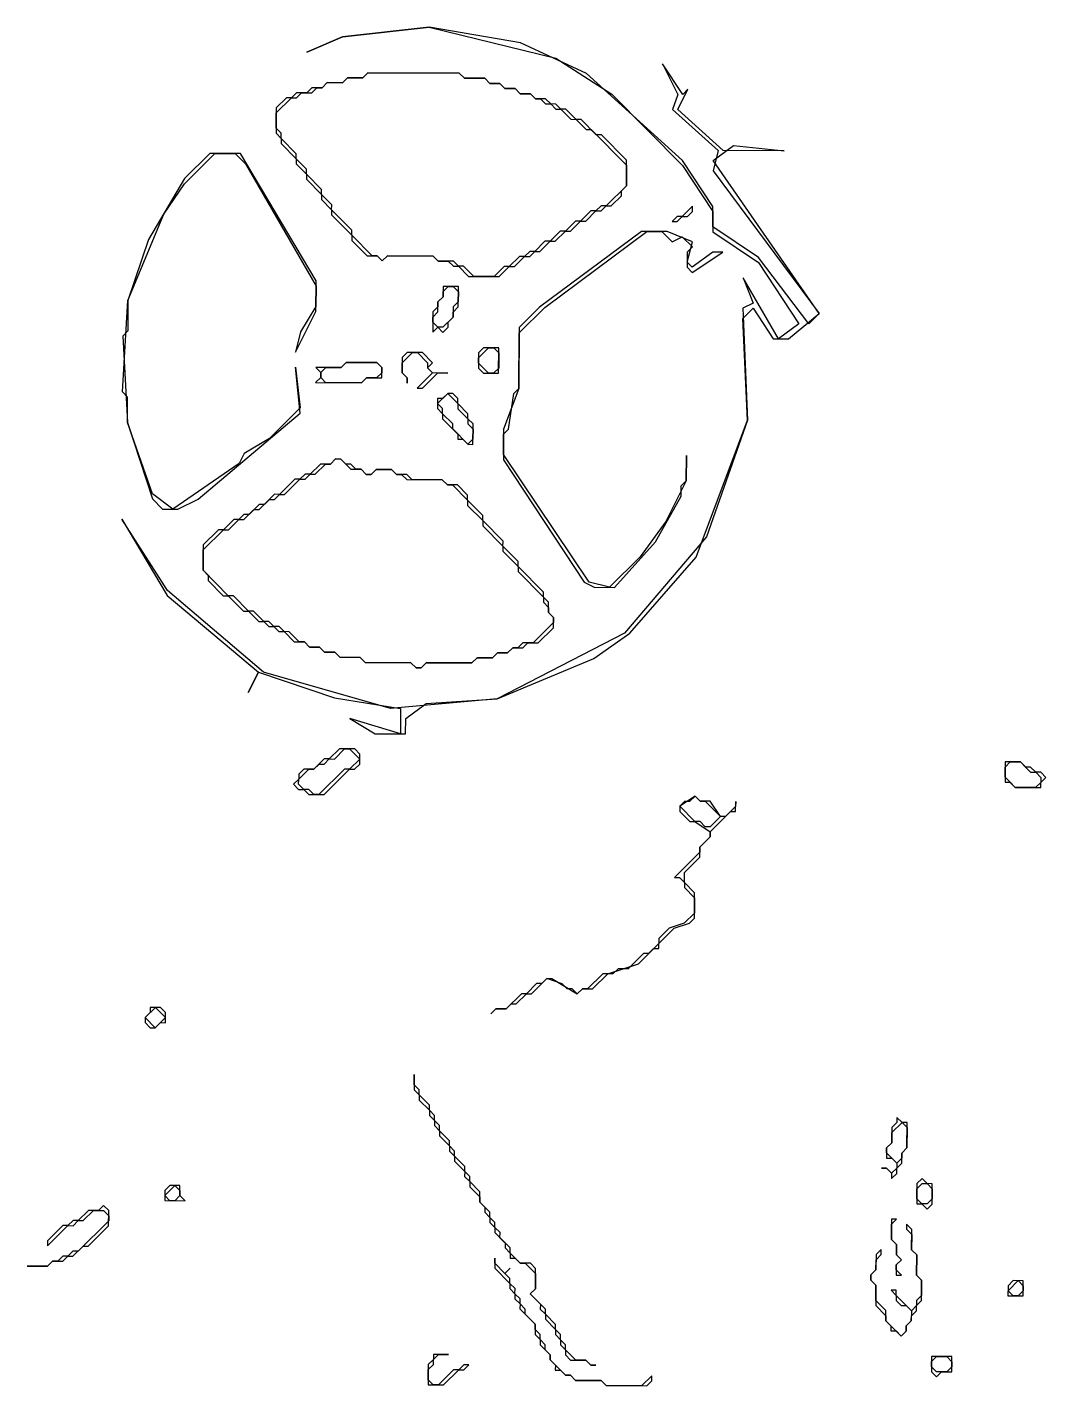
# Model space of a CAD drawing. Header units: inches. Extents: x 0 to 116, y 2 to 63.
# Drawn here: x 0.24 to 12.34, y 2.64 to 18.77 of the extents above; entities that cross this region are included whole.
import ezdxf

# ---------------------------------------------------------------- set-up
doc = ezdxf.new("R2010")
doc.units = ezdxf.units.IN

msp = doc.modelspace()

# ---------------------------------------------------------------- linework, layer by layer
for points in [[(7.78923, 18.33888), (7.96884, 17.97569), (7.90765, 17.79476), (8.44914, 17.30919), (8.38769, 17.06786), (9.6487, 15.37114), (9.52737, 15.25087), (8.9268, 16.03869), (8.38479, 16.40346), (8.38584, 16.64506), (8.02582, 17.19024), (6.88271, 18.22203), (6.0991, 18.58786), (5.0127, 18.7738), (3.98538, 18.65748), (3.56179, 18.47813), (3.98538, 18.65748), (5.0127, 18.7738), (6.5211, 18.40481), (7.18365, 17.97912), (8.02555, 17.12984), (8.38558, 16.58466), (8.38452, 16.34306), (8.92654, 15.97829), (9.40657, 15.25139), (9.16418, 15.07125), (8.74455, 15.79789), (8.86403, 15.49536), (8.74297, 15.43549), (8.79757, 14.10644), (8.30831, 12.71936), (7.33691, 11.57599), (5.8235, 10.79738), (4.55459, 10.68212), (3.04645, 11.1115), (1.90307, 12.0829), (1.36317, 12.93087), (1.90281, 12.0225), (2.98605, 11.11177), (2.86419, 10.8707), (2.98605, 11.11177), (3.89072, 10.80582), (4.67539, 10.68159), (4.67407, 10.3796), (4.07086, 10.56343), (4.37207, 10.38091), (4.73447, 10.37933), (4.73526, 10.56053), (4.97765, 10.74067), (5.8235, 10.79738), (6.9732, 11.27557), (7.39731, 11.57573), (8.18646, 12.47829), (8.79757, 14.10644), (8.74244, 15.31469), (8.86377, 15.43496), (9.10378, 15.07151), (9.28498, 15.07072), (9.6487, 15.37114), (8.38821, 17.18865), (8.6306, 17.3688), (9.23433, 17.30576), (8.50954, 17.30893), (7.96805, 17.79449), (8.08991, 18.03556), (8.02924, 17.97543)], [(7.78923, 18.33888), (7.96884, 17.97569), (7.90765, 17.79476), (8.44914, 17.30919), (8.38769, 17.06786), (9.6487, 15.37114), (9.52737, 15.25087), (8.9268, 16.03869), (8.38479, 16.40346), (8.38584, 16.64506), (8.02582, 17.19024), (6.88271, 18.22203), (6.0991, 18.58786), (5.0127, 18.7738), (3.98538, 18.65748), (3.56179, 18.47813), (3.98538, 18.65748), (5.0127, 18.7738), (6.5211, 18.40481), (7.18365, 17.97912), (8.02555, 17.12984), (8.38558, 16.58466), (8.38452, 16.34306), (8.92654, 15.97829), (9.40657, 15.25139), (9.16418, 15.07125), (8.74455, 15.79789), (8.86403, 15.49536), (8.74297, 15.43549), (8.79757, 14.10644), (8.30831, 12.71936), (7.33691, 11.57599), (5.8235, 10.79738), (4.55459, 10.68212), (3.04645, 11.1115), (1.90307, 12.0829), (1.36317, 12.93087), (1.90281, 12.0225), (2.98605, 11.11177), (2.86419, 10.8707), (2.98605, 11.11177), (3.89072, 10.80582), (4.67539, 10.68159), (4.67407, 10.3796), (4.07086, 10.56343), (4.37207, 10.38091), (4.73447, 10.37933), (4.73526, 10.56053), (4.97765, 10.74067), (5.8235, 10.79738), (6.9732, 11.27557), (7.39731, 11.57573), (8.18646, 12.47829), (8.79757, 14.10644), (8.74244, 15.31469), (8.86377, 15.43496), (9.10378, 15.07151), (9.28498, 15.07072), (9.6487, 15.37114), (8.38821, 17.18865), (8.6306, 17.3688), (9.23433, 17.30576), (8.50954, 17.30893), (7.96805, 17.79449), (8.08991, 18.03556), (8.02924, 17.97543)], [(3.1965, 17.81531), (3.19518, 17.51332), (3.25532, 17.45265), (3.25505, 17.39225), (3.43546, 17.21027), (3.4352, 17.14987), (3.55547, 17.02854), (3.55521, 16.96814), (3.73561, 16.78615), (3.73535, 16.72575), (3.85562, 16.60443), (3.85536, 16.54403), (4.0959, 16.30138), (4.09564, 16.24098), (4.27605, 16.05899), (4.39684, 16.05846), (4.45698, 15.9978), (4.51764, 16.05793), (5.06124, 16.05556), (5.12137, 15.9949), (5.24217, 15.99437), (5.30231, 15.93371), (5.36271, 15.93344), (5.48298, 15.81212), (5.84538, 15.81054), (5.9667, 15.93081), (6.0271, 15.93055), (6.14843, 16.05082), (6.20883, 16.05055), (6.26949, 16.11069), (6.32989, 16.11043), (6.45122, 16.2307), (6.51161, 16.23043), (6.63294, 16.35071), (6.69334, 16.35044), (6.81467, 16.47071), (6.87507, 16.47045), (6.99639, 16.59072), (7.05679, 16.59046), (7.11745, 16.65059), (7.17785, 16.65033), (7.29918, 16.7706), (7.29944, 16.831), (7.36011, 16.89114), (7.36142, 17.19314), (7.06074, 17.49645), (7.00034, 17.49671), (6.81994, 17.6787), (6.75954, 17.67897), (6.63927, 17.80029), (6.57887, 17.80056), (6.51873, 17.86122), (6.45833, 17.86148), (6.3982, 17.92214), (6.2774, 17.92267), (6.21726, 17.98334), (6.09646, 17.98386), (6.03633, 18.04453), (5.91553, 18.04505), (5.85539, 18.10572), (5.73459, 18.10624), (5.67446, 18.16691), (5.43286, 18.16796), (5.37272, 18.22862), (4.28553, 18.23337), (4.22487, 18.17323), (4.04367, 18.17402), (3.98301, 18.11388), (3.80181, 18.11468), (3.74115, 18.05454), (3.62035, 18.05507), (3.55969, 17.99493), (3.43889, 17.99546), (3.37822, 17.93532), (3.31782, 17.93559)], [(3.1965, 17.81531), (3.19518, 17.51332), (3.25532, 17.45265), (3.25505, 17.39225), (3.43546, 17.21027), (3.4352, 17.14987), (3.55547, 17.02854), (3.55521, 16.96814), (3.73561, 16.78615), (3.73535, 16.72575), (3.85562, 16.60443), (3.85536, 16.54403), (4.0959, 16.30138), (4.09564, 16.24098), (4.27605, 16.05899), (4.39684, 16.05846), (4.45698, 15.9978), (4.51764, 16.05793), (5.06124, 16.05556), (5.12137, 15.9949), (5.24217, 15.99437), (5.30231, 15.93371), (5.36271, 15.93344), (5.48298, 15.81212), (5.84538, 15.81054), (5.9667, 15.93081), (6.0271, 15.93055), (6.14843, 16.05082), (6.20883, 16.05055), (6.26949, 16.11069), (6.32989, 16.11043), (6.45122, 16.2307), (6.51161, 16.23043), (6.63294, 16.35071), (6.69334, 16.35044), (6.81467, 16.47071), (6.87507, 16.47045), (6.99639, 16.59072), (7.05679, 16.59046), (7.11745, 16.65059), (7.17785, 16.65033), (7.29918, 16.7706), (7.29944, 16.831), (7.36011, 16.89114), (7.36142, 17.19314), (7.06074, 17.49645), (7.00034, 17.49671), (6.81994, 17.6787), (6.75954, 17.67897), (6.63927, 17.80029), (6.57887, 17.80056), (6.51873, 17.86122), (6.45833, 17.86148), (6.3982, 17.92214), (6.2774, 17.92267), (6.21726, 17.98334), (6.09646, 17.98386), (6.03633, 18.04453), (5.91553, 18.04505), (5.85539, 18.10572), (5.73459, 18.10624), (5.67446, 18.16691), (5.43286, 18.16796), (5.37272, 18.22862), (4.28553, 18.23337), (4.22487, 18.17323), (4.04367, 18.17402), (3.98301, 18.11388), (3.80181, 18.11468), (3.74115, 18.05454), (3.62035, 18.05507), (3.55969, 17.99493), (3.43889, 17.99546), (3.37822, 17.93532), (3.31782, 17.93559)], [(3.19623, 17.75491), (3.37822, 17.93532), (3.43862, 17.93506), (3.49929, 17.99519), (3.62009, 17.99467), (3.68075, 18.0548), (3.74115, 18.05454), (3.80181, 18.11468), (3.98301, 18.11388), (4.04367, 18.17402), (4.22487, 18.17323), (4.28553, 18.23337), (5.37272, 18.22862), (5.43286, 18.16796), (5.67446, 18.16691), (5.73459, 18.10624), (5.85539, 18.10572), (5.91553, 18.04505), (6.03633, 18.04453), (6.09646, 17.98386), (6.21726, 17.98334), (6.2774, 17.92267), (6.3378, 17.92241), (6.39793, 17.86175), (6.45833, 17.86148), (6.51847, 17.80082), (6.57887, 17.80056), (6.69914, 17.67923), (6.75954, 17.67897), (6.87981, 17.55764), (6.94021, 17.55738), (7.36116, 17.13274), (7.36011, 16.89114), (7.11745, 16.65059), (7.05705, 16.65086), (6.99639, 16.59072), (6.93599, 16.59099), (6.81467, 16.47071), (6.75427, 16.47098), (6.63294, 16.35071), (6.57254, 16.35097), (6.45122, 16.2307), (6.39082, 16.23096), (6.26949, 16.11069), (6.20909, 16.11095), (6.14843, 16.05082), (6.08803, 16.05108), (5.9667, 15.93081), (5.9063, 15.93107), (5.78498, 15.8108), (5.54338, 15.81185), (5.42311, 15.93318), (5.36271, 15.93344), (5.30257, 15.99411), (5.12137, 15.9949), (5.06124, 16.05556), (4.51764, 16.05793), (4.45698, 15.9978), (4.39684, 16.05846), (4.33644, 16.05872), (4.0959, 16.30138), (4.09616, 16.36177), (3.85562, 16.60443), (3.85588, 16.66483), (3.73561, 16.78615), (3.73588, 16.84655), (3.55547, 17.02854), (3.55573, 17.08894), (3.43546, 17.21027), (3.43572, 17.27066), (3.25532, 17.45265), (3.25558, 17.51305), (3.19544, 17.57372)], [(2.77133, 17.27356), (2.40893, 17.27515), (2.10562, 16.97447), (1.67966, 16.25152), (1.4349, 15.52778), (1.43332, 15.16538), (1.37266, 15.10525), (1.42858, 14.07819), (1.72662, 13.17088), (1.84689, 13.04956), (2.02809, 13.04877), (2.27021, 13.16851), (3.48268, 14.19003), (3.42466, 14.73389), (3.48295, 14.25043), (3.11897, 13.88961), (2.81618, 13.70973), (2.75525, 13.5892), (1.96769, 13.04903), (1.72688, 13.23128), (1.42858, 14.07819), (1.42989, 14.38019), (1.36976, 14.44085), (1.4349, 15.52778), (1.86218, 16.55272), (2.10536, 16.91407), (2.46933, 17.27488), (2.71093, 17.27383), (2.8312, 17.1525), (3.67047, 15.69923), (3.66942, 15.45763), (3.4869, 15.15642), (3.42545, 14.91509), (3.66915, 15.39723), (3.67073, 15.75963)], [(2.77133, 17.27356), (2.40893, 17.27515), (2.10562, 16.97447), (1.67966, 16.25152), (1.4349, 15.52778), (1.43332, 15.16538), (1.37266, 15.10525), (1.42858, 14.07819), (1.72662, 13.17088), (1.84689, 13.04956), (2.02809, 13.04877), (2.27021, 13.16851), (3.48268, 14.19003), (3.42466, 14.73389), (3.48295, 14.25043), (3.11897, 13.88961), (2.81618, 13.70973), (2.75525, 13.5892), (1.96769, 13.04903), (1.72688, 13.23128), (1.42858, 14.07819), (1.42989, 14.38019), (1.36976, 14.44085), (1.4349, 15.52778), (1.86218, 16.55272), (2.10536, 16.91407), (2.46933, 17.27488), (2.71093, 17.27383), (2.8312, 17.1525), (3.67047, 15.69923), (3.66942, 15.45763), (3.4869, 15.15642), (3.42545, 14.91509), (3.66915, 15.39723), (3.67073, 15.75963)], [(8.14424, 16.64611), (8.02292, 16.52584), (7.96252, 16.52611), (7.90186, 16.46597), (7.96226, 16.46571), (8.02292, 16.52584), (8.08332, 16.52558), (8.14398, 16.58571)], [(8.14424, 16.64611), (8.02292, 16.52584), (7.96252, 16.52611), (7.90186, 16.46597), (7.96226, 16.46571), (8.02292, 16.52584), (8.08332, 16.52558), (8.14398, 16.58571)], [(7.84093, 16.34543), (7.53893, 16.34675), (6.32699, 15.44603), (6.08434, 15.20549), (6.08118, 14.4807), (5.89787, 13.99829), (5.89629, 13.63589), (6.85635, 12.18209), (6.97689, 12.12116), (7.21849, 12.12011), (7.70405, 12.6616), (8.00842, 13.20387), (8.00895, 13.32467), (8.06961, 13.38481), (8.07093, 13.68681), (8.06961, 13.38481), (7.82591, 12.90267), (7.52207, 12.48119), (7.15809, 12.12037), (6.91675, 12.18183), (5.89655, 13.69629), (5.89761, 13.93789), (5.95827, 13.99803), (6.02051, 14.42056), (6.08118, 14.4807), (6.08407, 15.14509), (6.38739, 15.44577), (7.59933, 16.34649), (7.78053, 16.3457), (7.9008, 16.22437), (8.02186, 16.28424), (8.14214, 16.16292), (8.08147, 16.10278), (8.08068, 15.92158), (8.14082, 15.86092), (8.50427, 16.10094), (8.38347, 16.10147), (8.14108, 15.92132), (8.08095, 15.98198), (8.1424, 16.22332)], [(7.84093, 16.34543), (7.53893, 16.34675), (6.32699, 15.44603), (6.08434, 15.20549), (6.08118, 14.4807), (5.89787, 13.99829), (5.89629, 13.63589), (6.85635, 12.18209), (6.97689, 12.12116), (7.21849, 12.12011), (7.70405, 12.6616), (8.00842, 13.20387), (8.00895, 13.32467), (8.06961, 13.38481), (8.07093, 13.68681), (8.06961, 13.38481), (7.82591, 12.90267), (7.52207, 12.48119), (7.15809, 12.12037), (6.91675, 12.18183), (5.89655, 13.69629), (5.89761, 13.93789), (5.95827, 13.99803), (6.02051, 14.42056), (6.08118, 14.4807), (6.08407, 15.14509), (6.38739, 15.44577), (7.59933, 16.34649), (7.78053, 16.3457), (7.9008, 16.22437), (8.02186, 16.28424), (8.14214, 16.16292), (8.08147, 16.10278), (8.08068, 15.92158), (8.14082, 15.86092), (8.50427, 16.10094), (8.38347, 16.10147), (8.14108, 15.92132), (8.08095, 15.98198), (8.1424, 16.22332)], [(5.36165, 15.69185), (5.18046, 15.69264), (5.17993, 15.57184), (5.11927, 15.5117), (5.119, 15.4513), (5.05834, 15.39117), (5.05728, 15.14957), (5.11795, 15.20971), (5.17808, 15.14904), (5.23875, 15.20918), (5.23901, 15.26958), (5.29967, 15.32971), (5.29994, 15.39011), (5.3606, 15.45025)], [(5.36165, 15.69185), (5.18046, 15.69264), (5.17993, 15.57184), (5.11927, 15.5117), (5.119, 15.4513), (5.05834, 15.39117), (5.05728, 15.14957), (5.11795, 15.20971), (5.17808, 15.14904), (5.23875, 15.20918), (5.23901, 15.26958), (5.29967, 15.32971), (5.29994, 15.39011), (5.3606, 15.45025)], [(5.30125, 15.69211), (5.36139, 15.63145), (5.36086, 15.51065), (5.3002, 15.45051), (5.29967, 15.32971), (5.17835, 15.20944), (5.11795, 15.20971), (5.05781, 15.27037), (5.05808, 15.33077), (5.11874, 15.3909), (5.11927, 15.5117), (5.17993, 15.57184), (5.18019, 15.63224), (5.24085, 15.69237)], [(4.69357, 14.84915), (4.69278, 14.66796), (4.75292, 14.60729), (4.75265, 14.54689), (4.75292, 14.60729), (4.69278, 14.66796), (4.69331, 14.78875), (4.81463, 14.90903), (4.87503, 14.90876), (4.9953, 14.78744), (4.99504, 14.72704), (5.05518, 14.66637), (4.87319, 14.48597), (4.93359, 14.4857), (5.11558, 14.66611), (5.23637, 14.66558), (5.05518, 14.66637), (4.99504, 14.72704), (5.0557, 14.78717), (4.93543, 14.9085), (4.75423, 14.90929)], [(4.69357, 14.84915), (4.69278, 14.66796), (4.75292, 14.60729), (4.75265, 14.54689), (4.75292, 14.60729), (4.69278, 14.66796), (4.69331, 14.78875), (4.81463, 14.90903), (4.87503, 14.90876), (4.9953, 14.78744), (4.99504, 14.72704), (5.05518, 14.66637), (4.87319, 14.48597), (4.93359, 14.4857), (5.11558, 14.66611), (5.23637, 14.66558), (5.05518, 14.66637), (4.99504, 14.72704), (5.0557, 14.78717), (4.93543, 14.9085), (4.75423, 14.90929)], [(5.66049, 14.96574), (5.59983, 14.9056), (5.59903, 14.7244), (5.65917, 14.66374), (5.84037, 14.66295), (5.84169, 14.96495)], [(5.66049, 14.96574), (5.59983, 14.9056), (5.59903, 14.7244), (5.65917, 14.66374), (5.84037, 14.66295), (5.84169, 14.96495)], [(5.72089, 14.96547), (5.78129, 14.96521), (5.84142, 14.90455), (5.84063, 14.72335), (5.77997, 14.66321), (5.71957, 14.66347), (5.5993, 14.7848), (5.59956, 14.8452)], [(3.66625, 14.73283), (3.72639, 14.67217), (3.72613, 14.61177), (3.66546, 14.55164), (4.20906, 14.54926), (4.26972, 14.6094), (4.45092, 14.60861), (4.45145, 14.72941), (4.39131, 14.79007), (4.02891, 14.79165), (3.96825, 14.73152)], [(3.66625, 14.73283), (3.72639, 14.67217), (3.72613, 14.61177), (3.66546, 14.55164), (4.20906, 14.54926), (4.26972, 14.6094), (4.45092, 14.60861), (4.45145, 14.72941), (4.39131, 14.79007), (4.02891, 14.79165), (3.96825, 14.73152)], [(3.72613, 14.61177), (3.72639, 14.67217), (3.78705, 14.73231), (3.96825, 14.73152), (4.02891, 14.79165), (4.39131, 14.79007), (4.45145, 14.72941), (4.45118, 14.66901), (4.39052, 14.60887), (4.26972, 14.6094), (4.20906, 14.54926), (3.78626, 14.55111)], [(5.11426, 14.36411), (5.11373, 14.24331), (5.17387, 14.18265), (5.1736, 14.12225), (5.35401, 13.94026), (5.35375, 13.87986), (5.41415, 13.8796), (5.47428, 13.81894), (5.53468, 13.81867), (5.53574, 14.06027), (5.4756, 14.12093), (5.47586, 14.18133), (5.35559, 14.30266), (5.35586, 14.36306), (5.29572, 14.42372), (5.23532, 14.42399), (5.17466, 14.36385)], [(5.11426, 14.36411), (5.11373, 14.24331), (5.17387, 14.18265), (5.1736, 14.12225), (5.35401, 13.94026), (5.35375, 13.87986), (5.41415, 13.8796), (5.47428, 13.81894), (5.53468, 13.81867), (5.53574, 14.06027), (5.4756, 14.12093), (5.47586, 14.18133), (5.35559, 14.30266), (5.35586, 14.36306), (5.29572, 14.42372), (5.23532, 14.42399), (5.17466, 14.36385)], [(5.23532, 14.42399), (5.35559, 14.30266), (5.35533, 14.24226), (5.4756, 14.12093), (5.47534, 14.06053), (5.53547, 13.99987), (5.53495, 13.87907), (5.47428, 13.81894), (5.29388, 14.00093), (5.29414, 14.06133), (5.17387, 14.18265), (5.17413, 14.24305), (5.11399, 14.30371)], [(2.32824, 12.62465), (2.32692, 12.32266), (2.38706, 12.26199), (2.3868, 12.20159), (2.5672, 12.0196), (2.6276, 12.01934), (2.80801, 11.83735), (2.86841, 11.83709), (2.98868, 11.71576), (3.04908, 11.7155), (3.10922, 11.65484), (3.16962, 11.65457), (3.22975, 11.59391), (3.29015, 11.59365), (3.41042, 11.47232), (3.53122, 11.47179), (3.59136, 11.41113), (3.71216, 11.4106), (3.77229, 11.34994), (3.89309, 11.34941), (3.95323, 11.28875), (4.19483, 11.2877), (4.25496, 11.22703), (4.79856, 11.22466), (4.85869, 11.164), (4.91909, 11.16373), (4.97975, 11.22387), (5.52335, 11.2215), (5.58401, 11.28163), (5.76521, 11.28084), (5.82587, 11.34098), (5.94667, 11.34045), (6.00734, 11.40059), (6.12813, 11.40006), (6.1888, 11.4602), (6.3096, 11.45967), (6.49159, 11.64008), (6.49211, 11.76088), (6.43198, 11.82154), (6.4325, 11.94234), (6.37237, 12.003), (6.37263, 12.0634), (6.07195, 12.36672), (6.07222, 12.42711), (5.89181, 12.6091), (5.89207, 12.6695), (5.65153, 12.91216), (5.65179, 12.97255), (5.47138, 13.15454), (5.47165, 13.21494), (5.35138, 13.33627), (5.23058, 13.3368), (5.17044, 13.39746), (4.80804, 13.39904), (4.74791, 13.4597), (4.62711, 13.46023), (4.56697, 13.52089), (4.38578, 13.52168), (4.32511, 13.46155), (4.26471, 13.46181), (4.20458, 13.52247), (4.14418, 13.52274), (4.08404, 13.5834), (4.02364, 13.58366), (3.96351, 13.64433), (3.90311, 13.64459), (3.84244, 13.58446), (3.72165, 13.58498), (3.60032, 13.46471), (3.53992, 13.46497), (3.47926, 13.40484), (3.41886, 13.4051), (3.23687, 13.22469), (3.17647, 13.22496), (3.05514, 13.10469), (2.99474, 13.10495), (2.87342, 12.98468), (2.81302, 12.98494), (2.75236, 12.92481), (2.69196, 12.92507), (2.57063, 12.8048), (2.51023, 12.80506)], [(2.32824, 12.62465), (2.32692, 12.32266), (2.38706, 12.26199), (2.3868, 12.20159), (2.5672, 12.0196), (2.6276, 12.01934), (2.80801, 11.83735), (2.86841, 11.83709), (2.98868, 11.71576), (3.04908, 11.7155), (3.10922, 11.65484), (3.16962, 11.65457), (3.22975, 11.59391), (3.29015, 11.59365), (3.41042, 11.47232), (3.53122, 11.47179), (3.59136, 11.41113), (3.71216, 11.4106), (3.77229, 11.34994), (3.89309, 11.34941), (3.95323, 11.28875), (4.19483, 11.2877), (4.25496, 11.22703), (4.79856, 11.22466), (4.85869, 11.164), (4.91909, 11.16373), (4.97975, 11.22387), (5.52335, 11.2215), (5.58401, 11.28163), (5.76521, 11.28084), (5.82587, 11.34098), (5.94667, 11.34045), (6.00734, 11.40059), (6.12813, 11.40006), (6.1888, 11.4602), (6.3096, 11.45967), (6.49159, 11.64008), (6.49211, 11.76088), (6.43198, 11.82154), (6.4325, 11.94234), (6.37237, 12.003), (6.37263, 12.0634), (6.07195, 12.36672), (6.07222, 12.42711), (5.89181, 12.6091), (5.89207, 12.6695), (5.65153, 12.91216), (5.65179, 12.97255), (5.47138, 13.15454), (5.47165, 13.21494), (5.35138, 13.33627), (5.23058, 13.3368), (5.17044, 13.39746), (4.80804, 13.39904), (4.74791, 13.4597), (4.62711, 13.46023), (4.56697, 13.52089), (4.38578, 13.52168), (4.32511, 13.46155), (4.26471, 13.46181), (4.20458, 13.52247), (4.14418, 13.52274), (4.08404, 13.5834), (4.02364, 13.58366), (3.96351, 13.64433), (3.90311, 13.64459), (3.84244, 13.58446), (3.72165, 13.58498), (3.60032, 13.46471), (3.53992, 13.46497), (3.47926, 13.40484), (3.41886, 13.4051), (3.23687, 13.22469), (3.17647, 13.22496), (3.05514, 13.10469), (2.99474, 13.10495), (2.87342, 12.98468), (2.81302, 12.98494), (2.75236, 12.92481), (2.69196, 12.92507), (2.57063, 12.8048), (2.51023, 12.80506)], [(2.32798, 12.56425), (2.57063, 12.8048), (2.63103, 12.80453), (2.75236, 12.92481), (2.81275, 12.92454), (2.93408, 13.04481), (2.99448, 13.04455), (3.11581, 13.16482), (3.17621, 13.16456), (3.23687, 13.22469), (3.29727, 13.22443), (3.47926, 13.40484), (3.53966, 13.40457), (3.60032, 13.46471), (3.66072, 13.46445), (3.78204, 13.58472), (3.84244, 13.58446), (3.90311, 13.64459), (3.96351, 13.64433), (4.08378, 13.523), (4.20458, 13.52247), (4.26471, 13.46181), (4.32511, 13.46155), (4.38578, 13.52168), (4.56697, 13.52089), (4.62711, 13.46023), (4.68751, 13.45997), (4.74764, 13.3993), (5.17044, 13.39746), (5.23058, 13.3368), (5.29098, 13.33653), (5.47138, 13.15454), (5.47112, 13.09414), (5.65153, 12.91216), (5.65126, 12.85176), (5.89181, 12.6091), (5.89154, 12.5487), (6.07195, 12.36672), (6.07169, 12.30632), (6.37237, 12.003), (6.3721, 11.9426), (6.43224, 11.88194), (6.43198, 11.82154), (6.49211, 11.76088), (6.49185, 11.70048), (6.2492, 11.45993), (6.1284, 11.46046), (6.06774, 11.40032), (6.00734, 11.40059), (5.94667, 11.34045), (5.82587, 11.34098), (5.76521, 11.28084), (5.58401, 11.28163), (5.52335, 11.2215), (4.97975, 11.22387), (4.91909, 11.16373), (4.85869, 11.164), (4.79856, 11.22466), (4.25496, 11.22703), (4.19483, 11.2877), (3.95323, 11.28875), (3.89309, 11.34941), (3.77229, 11.34994), (3.71216, 11.4106), (3.59136, 11.41113), (3.53122, 11.47179), (3.47082, 11.47206), (3.35055, 11.59338), (3.29015, 11.59365), (3.23002, 11.65431), (3.16962, 11.65457), (3.10948, 11.71524), (3.04908, 11.7155), (2.92881, 11.83683), (2.86841, 11.83709), (2.688, 12.01908), (2.6276, 12.01934), (2.32692, 12.32266)], [(4.18982, 10.14011), (4.12968, 10.20077), (3.94848, 10.20156), (3.82716, 10.08129), (3.76676, 10.08155), (3.64543, 9.96128), (3.52463, 9.96181), (3.46397, 9.90167), (3.46371, 9.84127), (3.40304, 9.78114), (3.46318, 9.72047), (3.52358, 9.72021), (3.58372, 9.65955), (3.76491, 9.65876), (4.06823, 9.95944), (4.12863, 9.95917), (4.18929, 10.01931)], [(4.18982, 10.14011), (4.12968, 10.20077), (3.94848, 10.20156), (3.82716, 10.08129), (3.76676, 10.08155), (3.64543, 9.96128), (3.52463, 9.96181), (3.46397, 9.90167), (3.46371, 9.84127), (3.40304, 9.78114), (3.46318, 9.72047), (3.52358, 9.72021), (3.58372, 9.65955), (3.76491, 9.65876), (4.06823, 9.95944), (4.12863, 9.95917), (4.18929, 10.01931)], [(4.18956, 10.07971), (4.06823, 9.95944), (4.00783, 9.9597), (3.70451, 9.65902), (3.64412, 9.65928), (3.58398, 9.71995), (3.52358, 9.72021), (3.46344, 9.78087), (3.46371, 9.84127), (3.58503, 9.96154), (3.64543, 9.96128), (3.7061, 10.02142), (3.7665, 10.02115), (3.82716, 10.08129), (3.88756, 10.08102), (4.00888, 10.2013), (4.06928, 10.20103)], [(11.86028, 10.04624), (11.85923, 9.80464), (11.91963, 9.80438), (11.97976, 9.74371), (12.28176, 9.7424), (12.28202, 9.80279), (12.34269, 9.86293), (12.28255, 9.92359), (12.22215, 9.92386), (12.16202, 9.98452), (12.10162, 9.98478), (12.04148, 10.04545)], [(11.86028, 10.04624), (11.85923, 9.80464), (11.91963, 9.80438), (11.97976, 9.74371), (12.28176, 9.7424), (12.28202, 9.80279), (12.34269, 9.86293), (12.28255, 9.92359), (12.22215, 9.92386), (12.16202, 9.98452), (12.10162, 9.98478), (12.04148, 10.04545)], [(11.86002, 9.98584), (11.92068, 10.04597), (12.04148, 10.04545), (12.16175, 9.92412), (12.22215, 9.92386), (12.28229, 9.86319), (12.28202, 9.80279), (12.22136, 9.74266), (11.97976, 9.74371), (11.85949, 9.86504)], [(8.657, 9.57701), (8.65674, 9.51661), (8.53541, 9.39634), (8.47502, 9.3966), (8.35501, 9.57833), (8.23421, 9.57885), (8.17407, 9.63952), (7.99235, 9.51951), (7.99208, 9.45911), (8.11236, 9.33778), (8.17275, 9.33752), (8.35343, 9.21593), (8.35316, 9.15553), (8.23184, 9.03526), (8.23157, 8.97486), (7.92826, 8.67418), (7.98866, 8.67392), (8.04879, 8.61325), (8.04853, 8.55285), (8.1688, 8.43153), (8.16801, 8.25033), (8.04668, 8.13006), (7.86522, 8.07045), (7.7439, 7.95018), (7.74363, 7.88978), (7.62231, 7.76951), (7.56191, 7.76977), (7.37992, 7.58936), (7.25912, 7.58989), (7.19846, 7.52975), (7.07766, 7.53028), (6.89567, 7.34987), (6.83527, 7.35014), (6.77461, 7.29), (6.71447, 7.35066), (6.65407, 7.35093), (6.59394, 7.41159), (6.413, 7.47278), (6.35234, 7.41264), (6.29194, 7.41291), (6.17061, 7.29264), (6.11021, 7.2929), (5.92822, 7.11249), (5.80743, 7.11302), (5.74676, 7.05288), (5.80743, 7.11302), (5.92822, 7.11249), (5.98889, 7.17263), (6.04929, 7.17237), (6.17061, 7.29264), (6.23101, 7.29237), (6.413, 7.47278), (6.4734, 7.47252), (6.77461, 7.29), (6.83527, 7.35014), (6.95607, 7.34961), (7.13806, 7.53002), (7.50098, 7.64924), (7.68297, 7.82964), (7.74337, 7.82938), (7.74363, 7.88978), (7.92562, 8.07019), (8.10708, 8.1298), (8.16775, 8.18993), (8.16907, 8.49193), (8.04879, 8.61325), (8.04932, 8.73405), (8.23131, 8.91446), (8.23184, 9.03526), (8.35316, 9.15553), (8.35343, 9.21593), (8.59608, 9.45647), (8.65648, 9.45621)], [(8.657, 9.57701), (8.65674, 9.51661), (8.53541, 9.39634), (8.47502, 9.3966), (8.35501, 9.57833), (8.23421, 9.57885), (8.17407, 9.63952), (7.99235, 9.51951), (7.99208, 9.45911), (8.11236, 9.33778), (8.17275, 9.33752), (8.35343, 9.21593), (8.35316, 9.15553), (8.23184, 9.03526), (8.23157, 8.97486), (7.92826, 8.67418), (7.98866, 8.67392), (8.04879, 8.61325), (8.04853, 8.55285), (8.1688, 8.43153), (8.16801, 8.25033), (8.04668, 8.13006), (7.86522, 8.07045), (7.7439, 7.95018), (7.74363, 7.88978), (7.62231, 7.76951), (7.56191, 7.76977), (7.37992, 7.58936), (7.25912, 7.58989), (7.19846, 7.52975), (7.07766, 7.53028), (6.89567, 7.34987), (6.83527, 7.35014), (6.77461, 7.29), (6.71447, 7.35066), (6.65407, 7.35093), (6.59394, 7.41159), (6.413, 7.47278), (6.35234, 7.41264), (6.29194, 7.41291), (6.17061, 7.29264), (6.11021, 7.2929), (5.92822, 7.11249), (5.80743, 7.11302), (5.74676, 7.05288), (5.80743, 7.11302), (5.92822, 7.11249), (5.98889, 7.17263), (6.04929, 7.17237), (6.17061, 7.29264), (6.23101, 7.29237), (6.413, 7.47278), (6.4734, 7.47252), (6.77461, 7.29), (6.83527, 7.35014), (6.95607, 7.34961), (7.13806, 7.53002), (7.50098, 7.64924), (7.68297, 7.82964), (7.74337, 7.82938), (7.74363, 7.88978), (7.92562, 8.07019), (8.10708, 8.1298), (8.16775, 8.18993), (8.16907, 8.49193), (8.04879, 8.61325), (8.04932, 8.73405), (8.23131, 8.91446), (8.23184, 9.03526), (8.35316, 9.15553), (8.35343, 9.21593), (8.59608, 9.45647), (8.65648, 9.45621)], [(7.99235, 9.51951), (8.05301, 9.57965), (8.11341, 9.57938), (8.17407, 9.63952), (8.23421, 9.57885), (8.29461, 9.57859), (8.47502, 9.3966), (8.35369, 9.27633), (8.29329, 9.27659), (8.23315, 9.33726), (8.17275, 9.33752)], [(1.70027, 7.13094), (1.7, 7.07054), (1.63934, 7.01041), (1.63907, 6.95001), (1.69921, 6.88934), (1.75961, 6.88908), (1.82027, 6.94922), (1.88067, 6.94895), (1.8812, 7.06975), (1.82106, 7.13041)], [(1.70027, 7.13094), (1.7, 7.07054), (1.63934, 7.01041), (1.63907, 6.95001), (1.69921, 6.88934), (1.75961, 6.88908), (1.82027, 6.94922), (1.88067, 6.94895), (1.8812, 7.06975), (1.82106, 7.13041)], [(1.76066, 7.13068), (1.88094, 7.00935), (1.75961, 6.88908), (1.63934, 7.01041)], [(4.83761, 6.33204), (4.83682, 6.15085), (4.89695, 6.09018), (4.89669, 6.02978), (5.01696, 5.90846), (5.0167, 5.84806), (5.07683, 5.78739), (5.07657, 5.727), (5.13671, 5.66633), (5.13644, 5.60593), (5.25672, 5.48461), (5.25645, 5.42421), (5.31659, 5.36354), (5.31632, 5.30315), (5.4366, 5.18182), (5.43633, 5.12142), (5.49647, 5.06076), (5.4962, 5.00036), (5.61648, 4.87903), (5.61621, 4.81863), (5.67635, 4.75797), (5.67609, 4.69757), (5.73622, 4.63691), (5.73596, 4.57651), (5.79609, 4.51584), (5.79583, 4.45545), (5.9161, 4.33412), (5.91584, 4.27372), (5.97597, 4.21306), (5.97571, 4.15266), (6.03611, 4.15239), (6.09625, 4.09173), (6.15665, 4.09147), (6.27692, 3.97014), (6.27613, 3.78894), (6.21546, 3.72881), (6.33574, 3.60748), (6.33547, 3.54708), (6.39561, 3.48642), (6.39534, 3.42602), (6.51562, 3.30469), (6.51535, 3.24429), (6.57549, 3.18363), (6.57522, 3.12323), (6.63536, 3.06257), (6.6351, 3.00217), (6.69523, 2.94151), (6.87643, 2.94072), (6.93657, 2.88005), (6.99697, 2.87979), (6.93657, 2.88005), (6.87643, 2.94072), (6.75563, 2.94124), (6.63536, 3.06257), (6.63562, 3.12297), (6.57549, 3.18363), (6.57575, 3.24403), (6.51562, 3.30469), (6.51588, 3.36509), (6.39561, 3.48642), (6.39587, 3.54682), (6.21546, 3.72881), (6.27613, 3.78894), (6.27718, 4.03054), (6.21704, 4.0912), (6.09625, 4.09173), (5.97597, 4.21306), (5.97624, 4.27346), (5.85597, 4.39478), (5.85623, 4.45518), (5.79609, 4.51584), (5.79636, 4.57624), (5.73622, 4.63691), (5.73648, 4.69731), (5.61621, 4.81863), (5.61674, 4.93943), (5.49647, 5.06076), (5.49673, 5.12116), (5.4366, 5.18182), (5.43686, 5.24222), (5.31659, 5.36354), (5.31685, 5.42394), (5.25672, 5.48461), (5.25698, 5.54501), (5.13671, 5.66633), (5.13697, 5.72673), (5.07683, 5.78739), (5.0771, 5.84779), (5.01696, 5.90846), (5.01723, 5.96886), (4.89695, 6.09018), (4.89722, 6.15058), (4.83708, 6.21125)], [(4.83761, 6.33204), (4.83682, 6.15085), (4.89695, 6.09018), (4.89669, 6.02978), (5.01696, 5.90846), (5.0167, 5.84806), (5.07683, 5.78739), (5.07657, 5.727), (5.13671, 5.66633), (5.13644, 5.60593), (5.25672, 5.48461), (5.25645, 5.42421), (5.31659, 5.36354), (5.31632, 5.30315), (5.4366, 5.18182), (5.43633, 5.12142), (5.49647, 5.06076), (5.4962, 5.00036), (5.61648, 4.87903), (5.61621, 4.81863), (5.67635, 4.75797), (5.67609, 4.69757), (5.73622, 4.63691), (5.73596, 4.57651), (5.79609, 4.51584), (5.79583, 4.45545), (5.9161, 4.33412), (5.91584, 4.27372), (5.97597, 4.21306), (5.97571, 4.15266), (6.03611, 4.15239), (6.09625, 4.09173), (6.15665, 4.09147), (6.27692, 3.97014), (6.27613, 3.78894), (6.21546, 3.72881), (6.33574, 3.60748), (6.33547, 3.54708), (6.39561, 3.48642), (6.39534, 3.42602), (6.51562, 3.30469), (6.51535, 3.24429), (6.57549, 3.18363), (6.57522, 3.12323), (6.63536, 3.06257), (6.6351, 3.00217), (6.69523, 2.94151), (6.87643, 2.94072), (6.93657, 2.88005), (6.99697, 2.87979), (6.93657, 2.88005), (6.87643, 2.94072), (6.75563, 2.94124), (6.63536, 3.06257), (6.63562, 3.12297), (6.57549, 3.18363), (6.57575, 3.24403), (6.51562, 3.30469), (6.51588, 3.36509), (6.39561, 3.48642), (6.39587, 3.54682), (6.21546, 3.72881), (6.27613, 3.78894), (6.27718, 4.03054), (6.21704, 4.0912), (6.09625, 4.09173), (5.97597, 4.21306), (5.97624, 4.27346), (5.85597, 4.39478), (5.85623, 4.45518), (5.79609, 4.51584), (5.79636, 4.57624), (5.73622, 4.63691), (5.73648, 4.69731), (5.61621, 4.81863), (5.61674, 4.93943), (5.49647, 5.06076), (5.49673, 5.12116), (5.4366, 5.18182), (5.43686, 5.24222), (5.31659, 5.36354), (5.31685, 5.42394), (5.25672, 5.48461), (5.25698, 5.54501), (5.13671, 5.66633), (5.13697, 5.72673), (5.07683, 5.78739), (5.0771, 5.84779), (5.01696, 5.90846), (5.01723, 5.96886), (4.89695, 6.09018), (4.89722, 6.15058), (4.83708, 6.21125)], [(10.57345, 5.82381), (10.57318, 5.76341), (10.51252, 5.70328), (10.51173, 5.52208), (10.45107, 5.46194), (10.45054, 5.34114), (10.51094, 5.34088), (10.57107, 5.28022), (10.57081, 5.21982), (10.51015, 5.15968), (10.45001, 5.22034), (10.38961, 5.22061), (10.45001, 5.22034), (10.51015, 5.15968), (10.50988, 5.09928), (10.57055, 5.15942), (10.57081, 5.21982), (10.63147, 5.27995), (10.632, 5.40075), (10.69266, 5.46089), (10.69398, 5.76289), (10.63358, 5.76315)], [(10.57345, 5.82381), (10.57318, 5.76341), (10.51252, 5.70328), (10.51173, 5.52208), (10.45107, 5.46194), (10.45054, 5.34114), (10.51094, 5.34088), (10.57107, 5.28022), (10.57081, 5.21982), (10.51015, 5.15968), (10.45001, 5.22034), (10.38961, 5.22061), (10.45001, 5.22034), (10.51015, 5.15968), (10.50988, 5.09928), (10.57055, 5.15942), (10.57081, 5.21982), (10.63147, 5.27995), (10.632, 5.40075), (10.69266, 5.46089), (10.69398, 5.76289), (10.63358, 5.76315)], [(10.63358, 5.76315), (10.69372, 5.70249), (10.69266, 5.46089), (10.632, 5.40075), (10.63174, 5.34035), (10.57107, 5.28022), (10.4508, 5.40154), (10.45107, 5.46194), (10.51173, 5.52208), (10.51226, 5.64288)], [(1.87198, 4.95577), (1.87145, 4.83497), (2.11305, 4.83392), (2.05291, 4.89458), (2.05344, 5.01538), (1.93264, 5.01591)], [(1.87198, 4.95577), (1.87145, 4.83497), (2.11305, 4.83392), (2.05291, 4.89458), (2.05344, 5.01538), (1.93264, 5.01591)], [(1.99304, 5.01564), (2.05317, 4.95498), (2.05291, 4.89458), (1.99225, 4.83444), (1.93185, 4.83471), (1.87171, 4.89537)], [(10.87228, 5.0977), (10.81162, 5.03757), (10.81056, 4.79597), (10.87096, 4.7957), (10.9311, 4.73504), (10.99176, 4.79518), (10.99282, 5.03677), (10.93242, 5.03704)], [(10.87228, 5.0977), (10.81162, 5.03757), (10.81056, 4.79597), (10.87096, 4.7957), (10.9311, 4.73504), (10.99176, 4.79518), (10.99282, 5.03677), (10.93242, 5.03704)], [(10.81135, 4.97717), (10.87202, 5.0373), (10.93242, 5.03704), (10.99255, 4.97638), (10.99203, 4.85558), (10.93136, 4.79544), (10.87096, 4.7957), (10.81083, 4.85637)], [(1.20653, 4.71707), (1.14639, 4.77774), (1.08573, 4.7176), (0.96493, 4.71813), (0.8436, 4.59785), (0.7832, 4.59812), (0.72254, 4.53798), (0.66214, 4.53825), (0.48015, 4.35784), (0.47989, 4.29744), (0.72254, 4.53798), (0.78294, 4.53772), (0.8436, 4.59785), (0.904, 4.59759), (1.02533, 4.71786), (1.14613, 4.71734), (1.20626, 4.65667), (1.206, 4.59627), (0.84202, 4.23546), (0.78162, 4.23572), (0.72096, 4.17559), (0.66056, 4.17585), (0.5999, 4.11571), (0.5395, 4.11598), (0.47884, 4.05584), (0.23724, 4.0569), (0.47884, 4.05584), (0.5395, 4.11598), (0.6603, 4.11545), (0.72096, 4.17559), (0.78136, 4.17532), (0.90269, 4.29559), (0.96309, 4.29533), (1.20574, 4.53587)], [(1.20653, 4.71707), (1.14639, 4.77774), (1.08573, 4.7176), (0.96493, 4.71813), (0.8436, 4.59785), (0.7832, 4.59812), (0.72254, 4.53798), (0.66214, 4.53825), (0.48015, 4.35784), (0.47989, 4.29744), (0.72254, 4.53798), (0.78294, 4.53772), (0.8436, 4.59785), (0.904, 4.59759), (1.02533, 4.71786), (1.14613, 4.71734), (1.20626, 4.65667), (1.206, 4.59627), (0.84202, 4.23546), (0.78162, 4.23572), (0.72096, 4.17559), (0.66056, 4.17585), (0.5999, 4.11571), (0.5395, 4.11598), (0.47884, 4.05584), (0.23724, 4.0569), (0.47884, 4.05584), (0.5395, 4.11598), (0.6603, 4.11545), (0.72096, 4.17559), (0.78136, 4.17532), (0.90269, 4.29559), (0.96309, 4.29533), (1.20574, 4.53587)], [(10.68871, 4.5549), (10.68845, 4.4945), (10.74858, 4.43383), (10.74779, 4.25264), (10.80793, 4.19197), (10.80687, 3.95038), (10.86701, 3.88971), (10.86622, 3.70851), (10.80556, 3.64838), (10.80529, 3.58798), (10.74463, 3.52784), (10.56422, 3.70983), (10.56449, 3.77023), (10.50409, 3.77049), (10.56422, 3.70983), (10.56396, 3.64943), (10.62409, 3.58877), (10.68449, 3.58851), (10.74463, 3.52784), (10.7441, 3.40704), (10.68344, 3.34691), (10.68318, 3.28651), (10.62251, 3.22637), (10.44211, 3.40836), (10.44263, 3.52916), (10.32236, 3.65049), (10.32315, 3.83169), (10.26302, 3.89235), (10.26328, 3.95275), (10.32394, 4.01288), (10.32447, 4.13368), (10.38513, 4.19382), (10.3854, 4.25422), (10.32473, 4.19408), (10.32394, 4.01288), (10.26328, 3.95275), (10.26302, 3.89235), (10.32315, 3.83169), (10.3221, 3.59009), (10.44237, 3.46876), (10.44211, 3.40836), (10.50224, 3.3477), (10.50198, 3.2873), (10.56238, 3.28704), (10.62251, 3.22637), (10.68318, 3.28651), (10.68344, 3.34691), (10.7441, 3.40704), (10.74437, 3.46744), (10.80503, 3.52758), (10.80529, 3.58798), (10.86596, 3.64811), (10.86701, 3.88971), (10.80687, 3.95038), (10.80793, 4.19197), (10.74779, 4.25264), (10.74885, 4.49423)], [(10.68871, 4.5549), (10.68845, 4.4945), (10.74858, 4.43383), (10.74779, 4.25264), (10.80793, 4.19197), (10.80687, 3.95038), (10.86701, 3.88971), (10.86622, 3.70851), (10.80556, 3.64838), (10.80529, 3.58798), (10.74463, 3.52784), (10.56422, 3.70983), (10.56449, 3.77023), (10.50409, 3.77049), (10.56422, 3.70983), (10.56396, 3.64943), (10.62409, 3.58877), (10.68449, 3.58851), (10.74463, 3.52784), (10.7441, 3.40704), (10.68344, 3.34691), (10.68318, 3.28651), (10.62251, 3.22637), (10.44211, 3.40836), (10.44263, 3.52916), (10.32236, 3.65049), (10.32315, 3.83169), (10.26302, 3.89235), (10.26328, 3.95275), (10.32394, 4.01288), (10.32447, 4.13368), (10.38513, 4.19382), (10.3854, 4.25422), (10.32473, 4.19408), (10.32394, 4.01288), (10.26328, 3.95275), (10.26302, 3.89235), (10.32315, 3.83169), (10.3221, 3.59009), (10.44237, 3.46876), (10.44211, 3.40836), (10.50224, 3.3477), (10.50198, 3.2873), (10.56238, 3.28704), (10.62251, 3.22637), (10.68318, 3.28651), (10.68344, 3.34691), (10.7441, 3.40704), (10.74437, 3.46744), (10.80503, 3.52758), (10.80529, 3.58798), (10.86596, 3.64811), (10.86701, 3.88971), (10.80687, 3.95038), (10.80793, 4.19197), (10.74779, 4.25264), (10.74885, 4.49423)], [(10.50778, 4.61609), (10.50672, 4.37449), (10.56686, 4.31383), (10.56633, 4.19303), (10.62647, 4.13236), (10.5658, 4.07223), (10.56528, 3.95143), (10.62568, 3.95117), (10.56554, 4.01183), (10.5658, 4.07223), (10.62647, 4.13236), (10.56633, 4.19303), (10.56686, 4.31383), (10.50672, 4.37449), (10.50751, 4.55569), (10.56818, 4.61582)], [(10.50778, 4.61609), (10.50672, 4.37449), (10.56686, 4.31383), (10.56633, 4.19303), (10.62647, 4.13236), (10.5658, 4.07223), (10.56528, 3.95143), (10.62568, 3.95117), (10.56554, 4.01183), (10.5658, 4.07223), (10.62647, 4.13236), (10.56633, 4.19303), (10.56686, 4.31383), (10.50672, 4.37449), (10.50751, 4.55569), (10.56818, 4.61582)], [(5.79451, 4.15345), (5.79399, 4.03265), (5.97439, 3.85066), (5.97413, 3.79026), (6.03427, 3.7296), (6.034, 3.6692), (6.09414, 3.60854), (6.09387, 3.54814), (6.27428, 3.36615), (6.27375, 3.24535), (6.33389, 3.18469), (6.33363, 3.12429), (6.4539, 3.00296), (6.45364, 2.94256), (6.51377, 2.8819), (6.51351, 2.8215), (6.57391, 2.82123), (6.63404, 2.76057), (6.69444, 2.76031), (6.75458, 2.69965), (7.05658, 2.69833), (7.11671, 2.63766), (7.59991, 2.63556), (7.66057, 2.69569), (7.66083, 2.75609), (7.53951, 2.63582), (7.11671, 2.63766), (7.05658, 2.69833), (6.75458, 2.69965), (6.69444, 2.76031), (6.63404, 2.76057), (6.45364, 2.94256), (6.4539, 3.00296), (6.39376, 3.06362), (6.39403, 3.12402), (6.33389, 3.18469), (6.33415, 3.24508), (6.27402, 3.30575), (6.27428, 3.36615), (6.15401, 3.48747), (6.15427, 3.54787), (6.09414, 3.60854), (6.0944, 3.66893), (6.03427, 3.7296), (6.03453, 3.79), (5.97439, 3.85066), (5.97466, 3.91106), (5.91452, 3.97172), (5.97518, 4.03186), (5.91452, 3.97172), (5.79425, 4.09305)], [(5.79451, 4.15345), (5.79399, 4.03265), (5.97439, 3.85066), (5.97413, 3.79026), (6.03427, 3.7296), (6.034, 3.6692), (6.09414, 3.60854), (6.09387, 3.54814), (6.27428, 3.36615), (6.27375, 3.24535), (6.33389, 3.18469), (6.33363, 3.12429), (6.4539, 3.00296), (6.45364, 2.94256), (6.51377, 2.8819), (6.51351, 2.8215), (6.57391, 2.82123), (6.63404, 2.76057), (6.69444, 2.76031), (6.75458, 2.69965), (7.05658, 2.69833), (7.11671, 2.63766), (7.59991, 2.63556), (7.66057, 2.69569), (7.66083, 2.75609), (7.53951, 2.63582), (7.11671, 2.63766), (7.05658, 2.69833), (6.75458, 2.69965), (6.69444, 2.76031), (6.63404, 2.76057), (6.45364, 2.94256), (6.4539, 3.00296), (6.39376, 3.06362), (6.39403, 3.12402), (6.33389, 3.18469), (6.33415, 3.24508), (6.27402, 3.30575), (6.27428, 3.36615), (6.15401, 3.48747), (6.15427, 3.54787), (6.09414, 3.60854), (6.0944, 3.66893), (6.03427, 3.7296), (6.03453, 3.79), (5.97439, 3.85066), (5.97466, 3.91106), (5.91452, 3.97172), (5.97518, 4.03186), (5.91452, 3.97172), (5.79425, 4.09305)], [(11.9542, 3.88497), (11.89354, 3.82483), (11.89301, 3.70403), (12.07421, 3.70324), (12.075, 3.88444)], [(11.9542, 3.88497), (11.89354, 3.82483), (11.89301, 3.70403), (12.07421, 3.70324), (12.075, 3.88444)], [(12.0146, 3.88471), (12.07473, 3.82404), (12.07447, 3.76364), (12.01381, 3.70351), (11.95341, 3.70377), (11.89327, 3.76443)], [(5.00273, 2.64689), (5.18393, 2.6461), (5.36592, 2.82651), (5.42632, 2.82624), (5.48698, 2.88638), (5.42658, 2.88664), (5.36592, 2.82651), (5.30552, 2.82677), (5.12353, 2.64636), (5.06313, 2.64662), (5.00299, 2.70729), (5.00352, 2.82809), (5.06418, 2.88822), (5.06445, 2.94862), (5.12511, 3.00876), (5.24591, 3.00823), (5.06471, 3.00902), (5.06445, 2.94862), (5.00379, 2.88849)], [(5.00273, 2.64689), (5.18393, 2.6461), (5.36592, 2.82651), (5.42632, 2.82624), (5.48698, 2.88638), (5.42658, 2.88664), (5.36592, 2.82651), (5.30552, 2.82677), (5.12353, 2.64636), (5.06313, 2.64662), (5.00299, 2.70729), (5.00352, 2.82809), (5.06418, 2.88822), (5.06445, 2.94862), (5.12511, 3.00876), (5.24591, 3.00823), (5.06471, 3.00902), (5.06445, 2.94862), (5.00379, 2.88849)], [(10.98386, 2.98319), (10.98306, 2.802), (11.0432, 2.74133), (11.10386, 2.80147), (11.22466, 2.80094), (11.22545, 2.98214)], [(10.98386, 2.98319), (10.98306, 2.802), (11.0432, 2.74133), (11.10386, 2.80147), (11.22466, 2.80094), (11.22545, 2.98214)], [(10.98359, 2.92279), (11.04425, 2.98293), (11.16505, 2.9824), (11.22519, 2.92174), (11.22493, 2.86134), (11.16426, 2.80121), (11.04346, 2.80173), (10.98333, 2.8624)]]:
    msp.add_lwpolyline(points, close=True)

doc.saveas('drawing.dxf')
